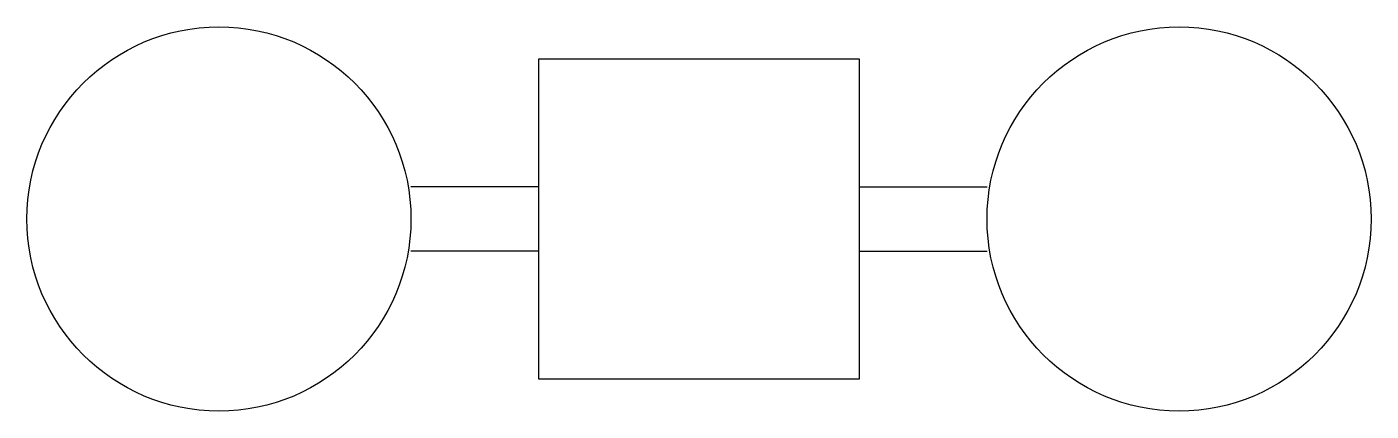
# Model space of a CAD drawing. Header units: millimetres. Extents: x -2881.645 to -2881.225, y 3736.203 to 3736.323.
import ezdxf

# ---------------------------------------------------------------- set-up
doc = ezdxf.new("R2010")
doc.units = ezdxf.units.MM
doc.header["$LTSCALE"] = 10
doc.layers.add('Ele_postes_luz', color=2, linetype='Continuous')

msp = doc.modelspace()

# ---------------------------------------------------------------- linework, layer by layer
at = {"layer": 'Ele_postes_luz'}
for p, q in [((-2881.48535, 3736.27308), (-2881.52535, 3736.27308)), ((-2881.38535, 3736.27308), (-2881.34535, 3736.27308)), ((-2881.48535, 3736.25308), (-2881.52535, 3736.25308)), ((-2881.38535, 3736.25308), (-2881.34535, 3736.25308))]:
    msp.add_line(p, q, dxfattribs=at)
msp.add_lwpolyline([(-2881.48535, 3736.21308), (-2881.48535, 3736.31308), (-2881.38535, 3736.31308), (-2881.38535, 3736.21308)], close=True, dxfattribs=at)
for centre in [(-2881.58535, 3736.26308), (-2881.28535, 3736.26308)]:
    msp.add_circle(centre, 0.06, dxfattribs=at)

doc.saveas('drawing.dxf')
